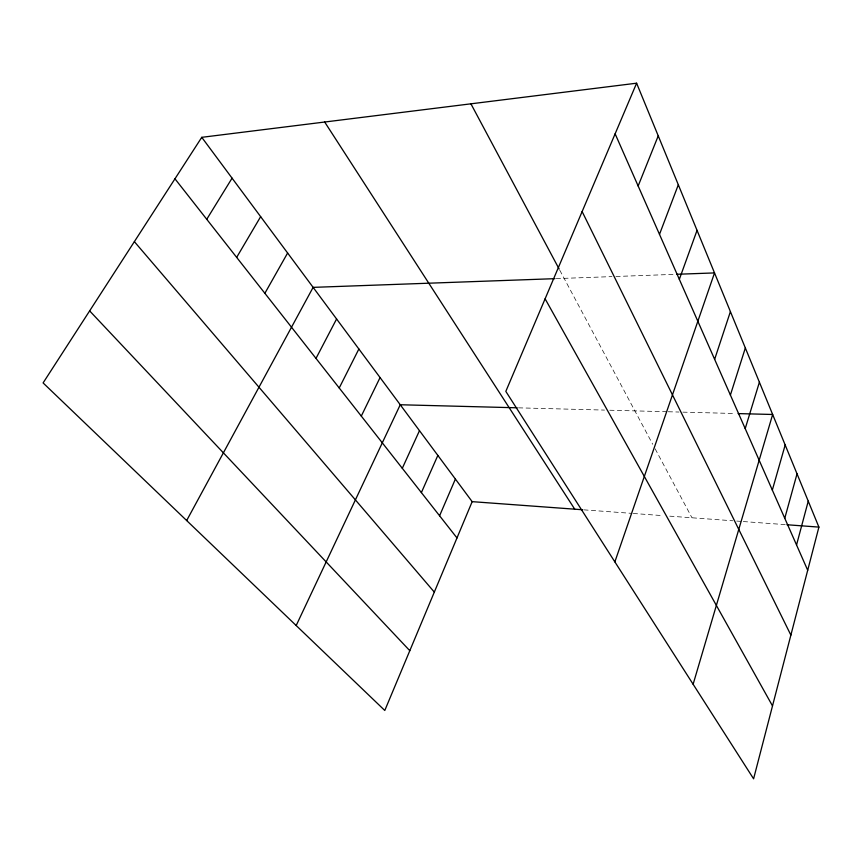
<?xml version="1.0" encoding="UTF-8"?>
<svg xmlns="http://www.w3.org/2000/svg" width="862" height="862" viewBox="0 0 862 862"><rect width="100%" height="100%" fill="white"/><g stroke="black" fill="none" stroke-linecap="round" stroke-linejoin="round"><path stroke-width="0.65" stroke-dasharray="4.31 3.23" d="M556.249 278.62L611.966 276.616M615.921 276.476L674.159 274.375M518.525 407.845L604.499 410.086M609.79 410.226L666.929 411.724M668.265 411.756L678.944 412.036M682.876 412.144L735.458 413.512M583.843 509.851L631.954 513.375M633.258 513.472L663.234 515.67M669.763 516.155L732.732 520.777M736.698 521.068L741.988 521.456M743.303 521.553L785.659 524.656M559.772 270.215L652.706 444.253M655.142 448.822L691.971 517.782"/><path stroke-width="1.29" d="M636.609 83.194L818.9 527.102L753.593 778.806L505.822 391.38L636.609 83.194L201.762 137.327L43.1 382.922L384.786 710.471L472.171 501.652L201.762 137.327M796.542 544.956L808.244 501.167M784.765 518.277L797.027 473.831M772.33 490.079L785.174 444.975M693.123 684.256L772.654 414.482L738.12 413.588M745.21 428.619L759.4 382.211M730.394 395.055L745.339 347.979M714.641 359.335L730.405 311.624M614.865 561.873L714.523 272.92L676.842 274.278M679.342 279.342L697.046 230.359M659.495 234.356L678.319 184.78M638.149 185.987L658.234 135.862M439.588 515.778L455.395 479.046M421.378 492.59L437.853 455.405M402.295 468.303L419.482 430.666M296.183 625.532L400.248 404.752L517.189 407.801M361.297 416.087L380.067 377.556M339.229 387.975L358.872 349.002M315.998 358.398L336.589 318.983M186.666 520.551L313.121 287.369L554.945 278.663M264.871 293.295L287.617 253.008M236.662 257.382L260.647 216.664M206.751 219.282L232.072 178.175M472.171 501.652L582.54 509.754M786.984 524.753L818.9 527.102M89.637 310.88L409.806 650.691M134.375 241.651L434.319 592.097M174.964 178.811L456.989 537.942M324.683 122.027L574.738 509.183M545.107 298.812L772.503 705.903M470.921 103.817L559.147 269.052M582.13 211.567L790.874 635.122M615.123 133.804L807.705 570.256"/></g></svg>
